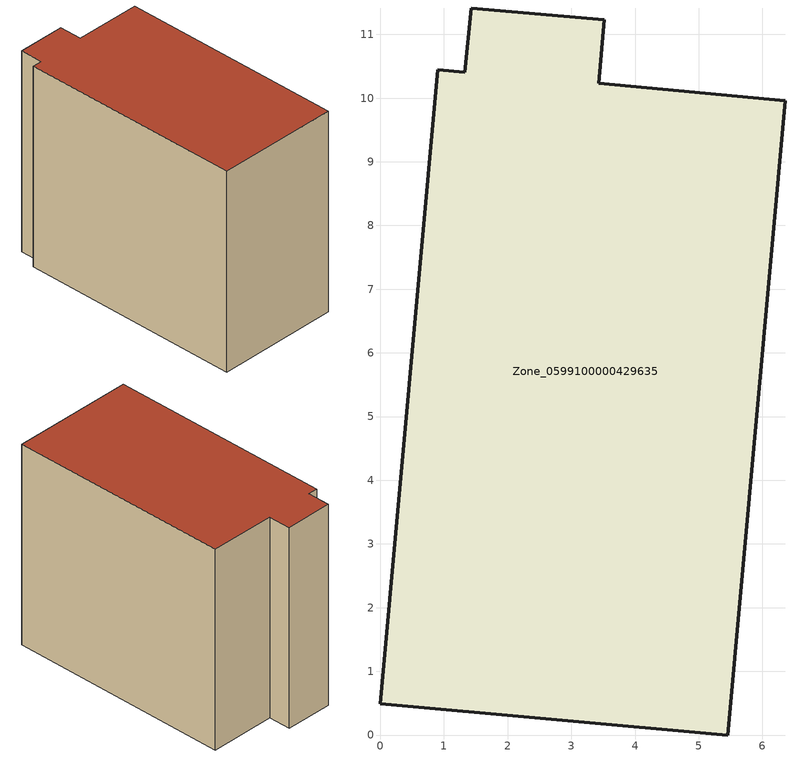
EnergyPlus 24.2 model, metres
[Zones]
Zone_0599100000429635
 floor ground (C_G): 5.46,0 0,0.49 0.9,10.45 1.32,10.41 1.43,11.41 3.52,11.23 3.43,10.24 6.36,9.96 z0
 wall outside (C_F): 3.43,10.24 3.52,11.23 1.43,11.41 1.32,10.41 0.9,10.45 0,0.49 5.46,0 6.36,9.96 3.43,10.24 z0:9.11
 roof outside (C_R): 5.46,0 6.36,9.96 3.43,10.24 3.52,11.23 1.43,11.41 1.32,10.41 0.9,10.45 0,0.49 z9.11
[BUILDING]
Pand.0599100000429635: North Axis=0; Terrain=City; Loads Convergence Tolerance Value=0.04; Temperature Convergence Tolerance Value=0.4; Solar Distribution=FullExterior; Maximum Number of Warmup Days=25; Minimum Number of Warmup Days=1
[Site:Location]
Rotterdam.The.Hague.AP_ZH_NLD Design_Conditions: Latitude=51.96; Longitude=4.45; Time Zone=1; Elevation=-4.5
[SITE:GROUNDTEMPERATURE:BUILDINGSURFACE]
18, 18, 18, 18, 18, 18, 18, 18, 18, 18, 18, 18
[MATERIAL] Thermal Absorptance=0.9; Solar Absorptance=0.7; Visible Absorptance=0.7
Name | Roughness | Thickness | Conductivity | Density | Specific Heat
G.TI.2006-2014 | MediumSmooth | 0.15 | 0.06 | 540 | 1210
F.TI.2006-2014 | Rough | 0.3 | 0.12 | 1920 | 840
R.TI.2006-2014 | MediumRough | 0.2 | 0.08 | 1500 | 1000
[CONSTRUCTION]
C_G: G.TI.2006-2014
C_F: F.TI.2006-2014
C_R: R.TI.2006-2014
[ZONE]
Zone_0599100000429635: Type=1; Multiplier=1; Ceiling Height=Autocalculate; Volume=Autocalculate; Floor Area=autocalculate; Part of Total Floor Area=Yes
[ZONEINFILTRATION:DESIGNFLOWRATE]
Infil_Zone_0599100000429635: Zone or ZoneList or Space or SpaceList=Zone_0599100000429635; Schedule=AlwaysOn; Design Flow Rate Calculation Method=Flow/Area; Flow Rate per Floor Area=0.0015; Constant Term Coefficient=1; Temperature Term Coefficient=0; Velocity Term Coefficient=0; Velocity Squared Term Coefficient=0
[HVACTEMPLATE:ZONE:IDEALLOADSAIRSYSTEM]
Zone_0599100000429635: Maximum Heating Supply Air Temperature=50; Minimum Cooling Supply Air Temperature=13; Maximum Heating Supply Air Humidity Ratio=0.0156; Minimum Cooling Supply Air Humidity Ratio=0.0077; Heating Limit=NoLimit; Cooling Limit=NoLimit; Dehumidification Control Type=ConstantSensibleHeatRatio; Cooling Sensible Heat Ratio=0.7; Dehumidification Setpoint=60; Humidification Control Type=None; Humidification Setpoint=30; Outdoor Air Method=None; Outdoor Air Flow Rate per Person=0.00944; Outdoor Air Flow Rate per Zone Floor Area=0; Outdoor Air Flow Rate per Zone=0; Demand Controlled Ventilation Type=None; Outdoor Air Economizer Type=NoEconomizer; Heat Recovery Type=None; Sensible Heat Recovery Effectiveness=0.7; Latent Heat Recovery Effectiveness=0.65
[ZONECONTROL:THERMOSTAT]
ThermostatControl_Zone_0599100000429635: Zone or ZoneList=Zone_0599100000429635; Control Type Schedule=DualSetpointControlType; Control 1=Thermostat_Zone_0599100000429635; Temperature Difference Between Cutout And Setpoint=0
[THERMOSTATSETPOINT:DUALSETPOINT]
Thermostat_Zone_0599100000429635: Heating Setpoint Temperature Schedule=HeatingSetpoint_Zone_0599100000429635; Cooling Setpoint Temperature Schedule=CoolingSetpoint_Zone_0599100000429635
[SCHEDULE:COMPACT]
HeatingSetpoint_Zone_0599100000429635: Through: 12/31, For: AllDays, Until: 24:00, 21
CoolingSetpoint_Zone_0599100000429635: Through: 12/31, For: AllDays, Until: 24:00, 24
DualSetpointControlType: Through: 12/31, For: AllDays, Until: 24:00, 4
AlwaysOn: Through: 12/31, For: AllDays, Until: 24:00, 1
